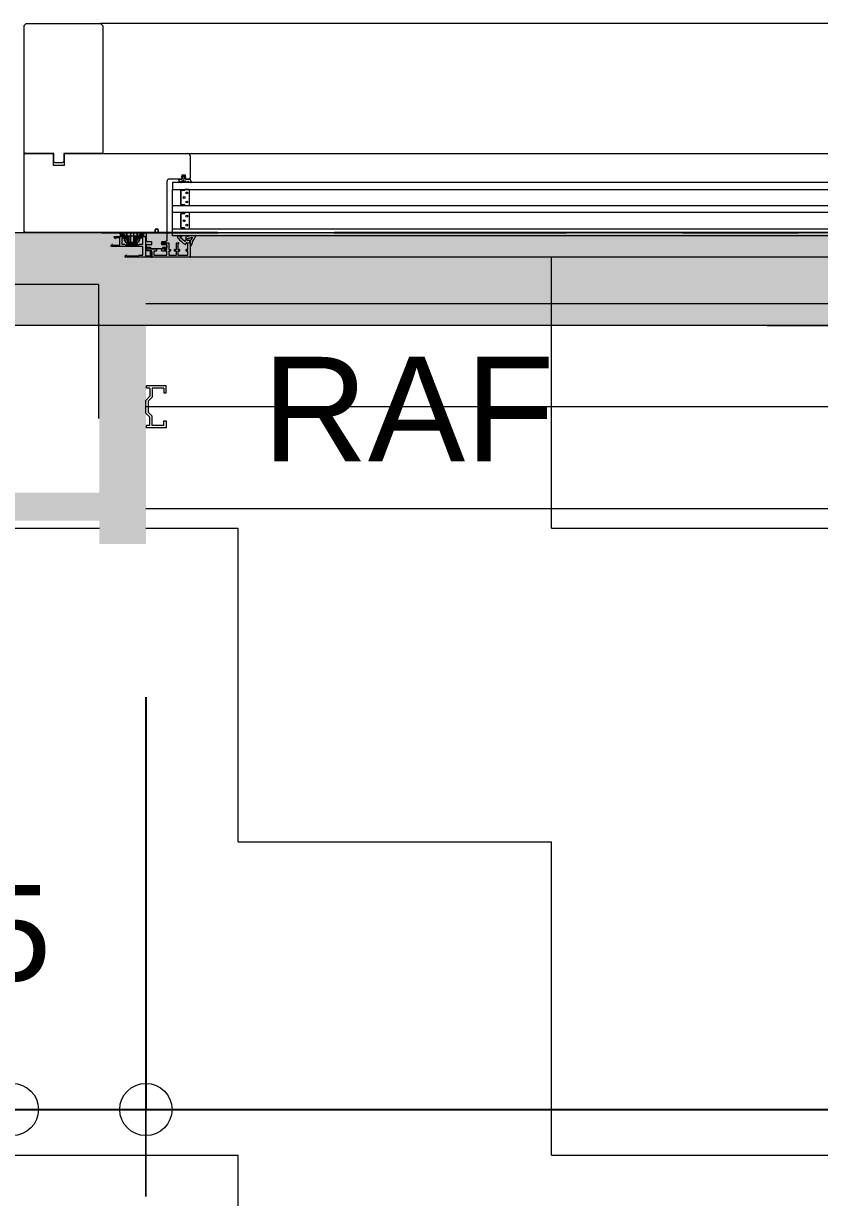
# Model space of a CAD drawing. Header units: metres. Extents: x 2.1 to 55.1, y 135.2 to 164.9.
# Drawn here: x 37.615 to 38.301, y 142.254 to 143.265 of the extents above; entities that cross this region are included whole.
import ezdxf

# ---------------------------------------------------------------- set-up
doc = ezdxf.new("R2010")
doc.units = ezdxf.units.M
doc.header["$PDMODE"] = 65
for name, pattern in [('AUSGEZOGEN', [0]), ('LINIE_23', [0.395, 0.2, -0.065, 0, -0.065, 0, -0.065]), ('PHANTOM', [63.5, 31.75, -6.35, 6.35, -6.35, 6.35, -6.35]), ('RAND', [44.45, 12.7, -6.35, 12.7, -6.35, 0, -6.35]), ('VERDECKT', [9.525, 6.35, -3.175])]:
    doc.linetypes.add(name, pattern=pattern)
for name, color, linetype, lineweight in [('XR$1$Allgemein', 7, 'AUSGEZOGEN', 18), ('XR$1$Ausbau Raeume', 7, 'AUSGEZOGEN', 18), ('XR$1$Bauachsen grob', 7, 'RAND', 13), ('XR$1$Bodenplatte', 7, 'AUSGEZOGEN', 18), ('XR$1$Daemmung', 7, 'AUSGEZOGEN', 18), ('XR$1$Decke', 7, 'AUSGEZOGEN', 35), ('XR$1$Fenster', 7, 'AUSGEZOGEN', 18), ('XR$1$Rolladen', 7, 'AUSGEZOGEN', 13), ('XR$1$Text Werkplan Ausfuehrung', 7, 'AUSGEZOGEN', 25), ('XR$1$Werkplan- Ausfuehrungsmasse', 7, 'AUSGEZOGEN', 13)]:
    doc.layers.add(name, color=color, linetype=linetype, lineweight=lineweight)
doc.styles.add('ARIAL', font='ARIAL.TTF')
doc.dimstyles.new('DIMSTYLE_16', dxfattribs={"dimtxt": 0.125, "dimasz": 0.15, "dimexe": 0, "dimexo": 0, "dimgap": 0.0625, "dimtad": 2, "dimdec": 1, "dimlfac": 100, "dimrnd": 0.5, "dimzin": 4, "dimdsep": 46, "dimtxsty": 'ARIAL', "dimblk1": 'ALL_ML_KREIS', "dimblk2": 'ALL_ML_KREIS', "dimsah": 1, "dimcen": 0, "dimclrd": 256, "dimclre": 256, "dimclrt": 256, "dimadec": 0, "dimazin": 0, "dimtfac": 1, "dimtdec": 0, "dimtix": 1, "dimtmove": 2, "dimatfit": 3, "dimfxl": 0, "dimtvp": 1.2, "dimtzin": 0, "dimlwd": 0, "dimlwe": -1, "dimarcsym": 0})
doc.dimstyles.new('DIMSTYLE_24', dxfattribs={"dimtxt": 0.125, "dimasz": 0.15, "dimexe": 0, "dimexo": 0, "dimgap": 0.0625, "dimtad": 2, "dimdec": 3, "dimrnd": 0.005, "dimzin": 4, "dimdsep": 46, "dimtxsty": 'ARIAL', "dimblk1": 'ALL_ML_KREIS', "dimblk2": 'ALL_ML_KREIS', "dimsah": 1, "dimcen": 0, "dimclrd": 256, "dimclre": 256, "dimclrt": 256, "dimadec": 0, "dimazin": 0, "dimtfac": 1, "dimtdec": 0, "dimtix": 1, "dimtmove": 2, "dimatfit": 3, "dimfxl": 0, "dimtzin": 0, "dimlwd": 0, "dimlwe": -1, "dimarcsym": 0})

# ---------------------------------------------------------------- blocks, each defined once
blk = doc.blocks.new('ALL_ML_KREIS')
at = {"color": 0, "linetype": 'ByBlock', "lineweight": -2}
for p, q in [((0, -0.5), (0, 0.5)), ((-1, 0), (0.5, 0))]:
    blk.add_line(p, q, dxfattribs=at)
blk.add_circle((0, 0), 0.15, dxfattribs=at)
blk = doc.blocks.new('*D292')
at = {"layer": 'DEFPOINTS', "transparency": 33554687}
for p in [(37.6059, 143.0847), (36.5809, 143.0047), (36.5809, 142.3297)]:
    blk.add_point(p, dxfattribs=at)
at = {"layer": 'XR$1$Werkplan- Ausfuehrungsmasse', "lineweight": -2, "transparency": 33554687}
for p, q in [((37.6059, 142.6847), (37.6059, 142.3297)), ((36.5809, 142.3297), (36.5809, 142.3297)), ((36.5809, 142.3297), (37.6059, 142.3297))]:
    blk.add_line(p, q, dxfattribs=at)
at = {"layer": 'XR$1$Werkplan- Ausfuehrungsmasse', "transparency": 33554687, "xscale": 0.15, "yscale": 0.15, "zscale": 0.15, "rotation": 180}
blk.add_blockref('ALL_ML_KREIS', (36.5809, 142.3297), dxfattribs=at)
at = {"layer": 'XR$1$Werkplan- Ausfuehrungsmasse', "transparency": 33554687, "xscale": 0.15, "yscale": 0.15, "zscale": 0.15}
blk.add_blockref('ALL_ML_KREIS', (37.6059, 142.3297), dxfattribs=at)
at = {"layer": 'XR$1$Werkplan- Ausfuehrungsmasse', "transparency": 33554687, "insert": (37.1152, 142.4443), "char_height": 0.125, "width": 0.625, "attachment_point": 5, "style": 'ARIAL'}
blk.add_mtext('\\A1;{\\A1;{1.02\\H0.082500;\\S5^ ;}}', dxfattribs=at)
blk = doc.blocks.new('*D293')
at = {"layer": 'DEFPOINTS', "transparency": 33554687}
for p in [(37.6059, 143.0847), (37.7209, 142.8167), (37.6059, 142.3297)]:
    blk.add_point(p, dxfattribs=at)
at = {"layer": 'XR$1$Werkplan- Ausfuehrungsmasse', "lineweight": -2, "transparency": 33554687}
for p, q in [((37.6059, 142.6847), (37.6059, 142.3297)), ((37.7209, 142.6847), (37.7209, 142.3297)), ((37.6059, 142.3297), (37.7209, 142.3297))]:
    blk.add_line(p, q, dxfattribs=at)
at = {"layer": 'XR$1$Werkplan- Ausfuehrungsmasse', "transparency": 33554687, "xscale": 0.15, "yscale": 0.15, "zscale": 0.15, "rotation": 180}
blk.add_blockref('ALL_ML_KREIS', (37.6059, 142.3297), dxfattribs=at)
at = {"layer": 'XR$1$Werkplan- Ausfuehrungsmasse', "transparency": 33554687, "xscale": 0.15, "yscale": 0.15, "zscale": 0.15}
blk.add_blockref('ALL_ML_KREIS', (37.7209, 142.3297), dxfattribs=at)
at = {"layer": 'XR$1$Werkplan- Ausfuehrungsmasse', "transparency": 33554687, "insert": (37.5101, 142.4422), "char_height": 0.125, "width": 0.5, "attachment_point": 5, "style": 'ARIAL'}
blk.add_mtext('\\A1;{\\A1;{11\\H0.082500;\\S5^ ;}}', dxfattribs=at)
blk = doc.blocks.new('*D294')
at = {"layer": 'DEFPOINTS', "transparency": 33554687}
for p in [(37.7209, 142.8167), (40.7859, 142.8167), (37.7209, 142.3297)]:
    blk.add_point(p, dxfattribs=at)
at = {"layer": 'XR$1$Werkplan- Ausfuehrungsmasse', "lineweight": -2, "transparency": 33554687}
for p, q in [((37.7209, 142.6847), (37.7209, 142.3297)), ((40.7859, 142.6847), (40.7859, 142.3297)), ((37.7209, 142.3297), (40.7859, 142.3297))]:
    blk.add_line(p, q, dxfattribs=at)
at = {"layer": 'XR$1$Werkplan- Ausfuehrungsmasse', "transparency": 33554687, "xscale": 0.15, "yscale": 0.15, "zscale": 0.15, "rotation": 180}
blk.add_blockref('ALL_ML_KREIS', (37.7209, 142.3297), dxfattribs=at)
at = {"layer": 'XR$1$Werkplan- Ausfuehrungsmasse', "transparency": 33554687, "xscale": 0.15, "yscale": 0.15, "zscale": 0.15}
blk.add_blockref('ALL_ML_KREIS', (40.7859, 142.3297), dxfattribs=at)
at = {"layer": 'XR$1$Werkplan- Ausfuehrungsmasse', "transparency": 33554687, "insert": (39.2752, 142.4444), "char_height": 0.125, "width": 0.625, "attachment_point": 5, "style": 'ARIAL'}
blk.add_mtext('\\A1;{\\A1;{3.06\\H0.082500;\\S5^ ;}}', dxfattribs=at)
at = {"layer": 'XR$1$Werkplan- Ausfuehrungsmasse', "transparency": 33554687, "insert": (39.0874, 142.2792), "char_height": 0.125, "width": 0.00625, "attachment_point": 1, "line_spacing_factor": 0.60241, "style": 'ARIAL'}
blk.add_mtext('2.17', dxfattribs=at)

msp = doc.modelspace()

# ---------------------------------------------------------------- hatches: boundary and pattern name
at = {"layer": 'XR$1$Allgemein', "lineweight": 13, "transparency": 33554687}
for points in [[(37.7209, 142.9247), (37.7209, 143.0634), (37.6809, 143.0634), (37.6809, 142.9247), (37.6809, 142.8847), (37.6809, 142.8607), (37.6809, 142.8367), (37.6809, 142.8167), (37.7209, 142.8167), (37.7209, 142.8367), (37.7209, 142.8607), (37.7209, 142.8847)], [(37.6809, 142.8607), (36.5809, 142.8607), (36.5809, 142.8367), (37.6809, 142.8367)]]:
    msp.add_hatch(color=32, dxfattribs=at).paths.add_polyline_path(points)
at = {"layer": 'XR$1$Ausbau Raeume', "transparency": 33554687}
h = msp.add_hatch(dxfattribs=at)
h.set_pattern_fill('MUSTER', color=254, scale=0.27, style=0, pattern_type=2)
h.set_pattern_definition([(0, (0.54, 0.54), (0.27, 0.27), [0.27, -0.27]), (90, (0.54, 0.54), (-0.27, 0.27), [0.27, -0.27])])
h.paths.add_polyline_path([(36.5809, 142.8367), (36.5809, 140.8077), (37.6709, 140.8077), (37.6709, 140.8097), (40.8359, 140.8097), (40.8359, 140.8077), (41.3509, 140.8077), (41.3509, 140.8097), (44.1609, 140.8097), (44.1609, 142.8367), (43.8409, 142.8367), (43.8409, 142.8167), (43.8009, 142.8167), (43.8009, 143.0447), (41.4009, 143.0447), (41.4009, 142.8167), (41.3609, 142.8167), (41.3609, 142.8367), (40.8259, 142.8367), (40.8259, 142.8167), (40.7859, 142.8167), (40.7859, 143.0634), (37.7209, 143.0634), (37.7209, 142.8167), (37.6809, 142.8167), (37.6809, 142.8367)], flags=0)
at = {"layer": 'XR$1$Bodenplatte', "linetype": 'AUSGEZOGEN', "lineweight": 13, "true_color": 0xe0ffe0, "transparency": 33554687}
msp.add_hatch(color=254, dxfattribs=at).paths.add_polyline_path([(28.7309, 143.0847), (28.7309, 143.0047), (44.2609, 143.0047), (44.2609, 143.0847)])
at = {"layer": 'XR$1$Daemmung', "lineweight": 13, "transparency": 33554687}
h = msp.add_hatch(dxfattribs=at)
h.set_pattern_fill('MUSTER', color=256, scale=0.12, angle=180, style=0, pattern_type=2)
h.set_pattern_definition([(180, (-0.24, -0.24), (-0.12, -0.12), [0.12, -0.12]), (270, (-0.24, -0.24), (0.12, -0.12), [0.12, -0.12])])
h.paths.add_polyline_path([(37.6809, 143.0847), (36.3809, 143.0847), (36.3809, 143.0047), (36.5809, 143.0047), (36.5809, 142.9247), (37.6809, 142.9247)], flags=0)

# ---------------------------------------------------------------- linework, layer by layer
at = {"layer": 'XR$1$Bauachsen grob', "color": 32, "linetype": 'LINIE_23', "lineweight": 25, "true_color": 0xc36e14, "transparency": 33554687}
msp.add_line((23.8829, 143.0847), (49.1089, 143.0847), dxfattribs=at)
at = {"layer": 'XR$1$Bodenplatte', "color": 92, "linetype": 'VERDECKT', "lineweight": 18, "true_color": 0x00c600, "transparency": 33554687}
for p, q in [((44.2609, 143.0847), (28.7309, 143.0847)), ((28.7309, 143.0047), (44.2609, 143.0047))]:
    msp.add_line(p, q, dxfattribs=at)
at = {"layer": 'XR$1$Decke', "color": 92, "linetype": 'PHANTOM', "lineweight": 18, "true_color": 0x00c600, "transparency": 33554687}
for p, q in [((28.7309, 143.0847), (44.2609, 143.0847)), ((44.4209, 143.0047), (28.5709, 143.0047))]:
    msp.add_line(p, q, dxfattribs=at)
at = {"layer": 'XR$1$Fenster', "linetype": 'AUSGEZOGEN', "lineweight": 13, "transparency": 33554687}
for p, q in [((37.6159, 143.2627), (37.6179, 143.2647)), ((37.6159, 143.2627), (37.6159, 143.0857)), ((37.6179, 143.2647), (37.6819, 143.2647)), ((37.6819, 143.2647), (37.6839, 143.2627)), ((39.2179, 143.2647), (37.6819, 143.2647)), ((37.6839, 143.2627), (37.6839, 143.1537)), ((37.6169, 143.1527), (37.6159, 143.1537)), ((37.6159, 143.1517), (37.6169, 143.1527)), ((37.6416, 143.1527), (37.6169, 143.1527)), ((37.6169, 143.1527), (37.6404, 143.1527)), ((37.6404, 143.1527), (37.6409, 143.1522)), ((37.6409, 143.1522), (37.6409, 143.1427)), ((37.6416, 143.1457), (37.6416, 143.1527)), ((37.6829, 143.1527), (37.6502, 143.1527)), ((37.6502, 143.1527), (37.6502, 143.1457)), ((37.6509, 143.1522), (37.6514, 143.1527)), ((37.6509, 143.1427), (37.6509, 143.1522)), ((37.6514, 143.1527), (37.7569, 143.1527)), ((37.6839, 143.1537), (37.6829, 143.1527)), ((37.7569, 143.1527), (39.2179, 143.1527)), ((37.7589, 143.1507), (37.7589, 143.1317)), ((37.6409, 143.1427), (37.6509, 143.1427)), ((37.6426, 143.1447), (37.6416, 143.1457)), ((37.6492, 143.1447), (37.6426, 143.1447)), ((37.6502, 143.1457), (37.6492, 143.1447)), ((37.7389, 143.1287), (37.7389, 143.0852)), ((37.7518, 143.1307), (37.7409, 143.1307)), ((37.7439, 143.1279), (37.7439, 143.1219)), ((39.2309, 143.1279), (37.7439, 143.1279)), ((37.7494, 143.1307), (37.7512, 143.1307)), ((37.7494, 143.1282), (37.7494, 143.1299)), ((37.7501, 143.1285), (37.7499, 143.1281)), ((37.7507, 143.1281), (37.7506, 143.1285)), ((37.7519, 143.1288), (37.7513, 143.128)), ((37.7515, 143.1325), (37.7522, 143.1332)), ((37.7549, 143.1342), (37.7518, 143.1342)), ((37.7518, 143.1342), (37.7518, 143.1307)), ((37.7519, 143.1323), (37.7518, 143.1322)), ((37.7538, 143.1291), (37.7523, 143.1291)), ((37.7527, 143.1285), (37.7536, 143.1289)), ((37.7548, 143.1286), (37.7527, 143.1279)), ((37.7528, 143.1313), (37.7528, 143.1324)), ((37.7532, 143.1336), (37.7535, 143.1336)), ((37.754, 143.1324), (37.754, 143.1313)), ((37.7545, 143.1332), (37.7552, 143.1325)), ((37.755, 143.1322), (37.7548, 143.1323)), ((37.7549, 143.1307), (37.7549, 143.1342)), ((37.7579, 143.1307), (37.7549, 143.1307)), ((37.7554, 143.1281), (37.7553, 143.1285)), ((37.7555, 143.1307), (37.7579, 143.1307)), ((37.7561, 143.1285), (37.7559, 143.1281)), ((37.7567, 143.1281), (37.7566, 143.1285)), ((37.7574, 143.1284), (37.7573, 143.1281)), ((37.7589, 143.1317), (37.7579, 143.1307)), ((37.7596, 143.1279), (37.7579, 143.1285)), ((37.7581, 143.1308), (37.7583, 143.1311)), ((37.7589, 143.1309), (37.7589, 143.1308)), ((37.7589, 143.1308), (37.7589, 143.1308)), ((37.7589, 143.1306), (37.7593, 143.1293)), ((37.7599, 143.1287), (37.7602, 143.1286)), ((37.7439, 143.1079), (37.7439, 143.1219)), ((37.7439, 143.1219), (39.2309, 143.1219)), ((37.7509, 143.1207), (37.7509, 143.1091)), ((37.7511, 143.1207), (37.7511, 143.1091)), ((37.7511, 143.1091), (37.7511, 143.1207)), ((37.7543, 143.1213), (37.7515, 143.1213)), ((37.754, 143.1211), (37.7515, 143.1211)), ((37.7515, 143.1211), (37.754, 143.1211)), ((37.7543, 143.1213), (37.7543, 143.1213)), ((37.7544, 143.1215), (37.7544, 143.1215)), ((37.7579, 143.1219), (37.7548, 143.1219)), ((37.7583, 143.1083), (37.7583, 143.1215)), ((37.7439, 143.1019), (37.7439, 143.1079)), ((37.7439, 143.1079), (39.2309, 143.1079)), ((37.7515, 143.1087), (37.754, 143.1087)), ((37.754, 143.1087), (37.7515, 143.1087)), ((37.7515, 143.1085), (37.7543, 143.1085)), ((37.7543, 143.1085), (37.7543, 143.1085)), ((37.7544, 143.1083), (37.7544, 143.1083)), ((37.7548, 143.1079), (37.7579, 143.1079)), ((37.7439, 143.0879), (37.7439, 143.1019)), ((39.2309, 143.1019), (37.7439, 143.1019)), ((37.7509, 143.1007), (37.7509, 143.0891)), ((37.7511, 143.1007), (37.7511, 143.0891)), ((37.7511, 143.0891), (37.7511, 143.1007)), ((37.7543, 143.1013), (37.7515, 143.1013)), ((37.754, 143.1011), (37.7515, 143.1011)), ((37.7515, 143.1011), (37.754, 143.1011)), ((37.7543, 143.1013), (37.7543, 143.1013)), ((37.7544, 143.1015), (37.7544, 143.1015)), ((37.7579, 143.1019), (37.7548, 143.1019)), ((37.7583, 143.0883), (37.7583, 143.1015)), ((37.7314, 143.0877), (37.7289, 143.0877)), ((37.7289, 143.0877), (37.7289, 143.0847)), ((37.7294, 143.0875), (37.7302, 143.0875)), ((37.7302, 143.0875), (37.7309, 143.0875)), ((37.7314, 143.0847), (37.7314, 143.0877)), ((37.7439, 143.0819), (37.7439, 143.0879)), ((37.7439, 143.0879), (39.2309, 143.0879)), ((37.7515, 143.0887), (37.754, 143.0887)), ((37.754, 143.0887), (37.7515, 143.0887)), ((37.7515, 143.0885), (37.7543, 143.0885)), ((37.7543, 143.0885), (37.7543, 143.0885)), ((37.7544, 143.0883), (37.7544, 143.0883)), ((37.7548, 143.0879), (37.7579, 143.0879)), ((37.6169, 143.0847), (37.6159, 143.0857)), ((37.7289, 143.0847), (37.6169, 143.0847)), ((37.6935, 143.0807), (37.6935, 143.0812)), ((37.6937, 143.0814), (37.7026, 143.0814)), ((37.6944, 143.0796), (37.694, 143.0798)), ((37.6947, 143.08), (37.6947, 143.0797)), ((37.6983, 143.0802), (37.6949, 143.0802)), ((37.6985, 143.074), (37.6985, 143.08)), ((37.6987, 143.0845), (37.6997, 143.0845)), ((37.6987, 143.0833), (37.6987, 143.0845)), ((37.6997, 143.0833), (37.6987, 143.0833)), ((37.6987, 143.082), (37.7009, 143.0827)), ((37.6987, 143.0815), (37.6987, 143.082)), ((37.6987, 143.082), (37.6989, 143.0818)), ((37.6987, 143.0815), (37.6989, 143.0815)), ((37.6997, 143.0847), (37.6989, 143.0847)), ((37.6989, 143.0831), (37.6997, 143.0831)), ((37.701, 143.0825), (37.6989, 143.0818)), ((37.6989, 143.0818), (37.6989, 143.0815)), ((37.699, 143.0814), (37.7009, 143.082)), ((37.6991, 143.0812), (37.699, 143.0814)), ((37.701, 143.0818), (37.6991, 143.0812)), ((37.6997, 143.0847), (37.7042, 143.0847)), ((37.6997, 143.0845), (37.6997, 143.0847)), ((37.7042, 143.0845), (37.6997, 143.0845)), ((37.6997, 143.0845), (37.6997, 143.0833)), ((37.7022, 143.0833), (37.6997, 143.0833)), ((37.6997, 143.0833), (37.6997, 143.0831)), ((37.7013, 143.0831), (37.6997, 143.0831)), ((37.7001, 143.0796), (37.7001, 143.0748)), ((37.7028, 143.0798), (37.7003, 143.0798)), ((37.7009, 143.0827), (37.7011, 143.0828)), ((37.7009, 143.0827), (37.701, 143.0825)), ((37.701, 143.0818), (37.7009, 143.082)), ((37.7011, 143.0826), (37.701, 143.0825)), ((37.701, 143.082), (37.701, 143.0825)), ((37.701, 143.0818), (37.701, 143.082)), ((37.701, 143.082), (37.701, 143.082)), ((37.701, 143.082), (37.7011, 143.082)), ((37.7011, 143.0818), (37.701, 143.0818)), ((37.701, 143.0818), (37.701, 143.0818)), ((37.7011, 143.082), (37.7011, 143.082)), ((37.7011, 143.082), (37.7012, 143.0819)), ((37.7012, 143.0818), (37.7011, 143.0818)), ((37.7011, 143.0818), (37.7011, 143.0818)), ((37.7012, 143.0819), (37.7012, 143.0829)), ((37.7012, 143.0829), (37.7015, 143.0829)), ((37.7012, 143.0819), (37.7012, 143.0819)), ((37.7022, 143.0819), (37.7012, 143.0819)), ((37.7012, 143.0819), (37.7012, 143.0818)), ((37.7012, 143.0818), (37.7012, 143.0818)), ((37.7012, 143.0818), (37.7012, 143.0818)), ((37.7012, 143.0818), (37.7012, 143.0817)), ((37.7012, 143.0817), (37.7013, 143.0817)), ((37.7013, 143.0831), (37.7015, 143.0831)), ((37.7014, 143.0817), (37.7013, 143.0817)), ((37.7013, 143.0817), (37.7013, 143.0817)), ((37.7014, 143.0817), (37.7022, 143.0817)), ((37.7015, 143.0831), (37.7017, 143.0832)), ((37.7016, 143.0829), (37.7015, 143.0829)), ((37.7018, 143.083), (37.7016, 143.0829)), ((37.7017, 143.0832), (37.702, 143.0832)), ((37.702, 143.0832), (37.7018, 143.083)), ((37.7022, 143.0833), (37.702, 143.0832)), ((37.702, 143.0832), (37.7022, 143.0833)), ((37.7022, 143.0833), (37.7022, 143.0819)), ((37.7022, 143.0817), (37.7022, 143.0819)), ((37.7022, 143.0819), (37.7042, 143.0819)), ((37.7042, 143.0817), (37.7022, 143.0817)), ((37.7022, 143.0795), (37.7023, 143.0796)), ((37.7022, 143.0795), (37.7024, 143.0794)), ((37.7022, 143.0795), (37.7024, 143.0794)), ((37.7024, 143.0795), (37.7023, 143.0796)), ((37.7023, 143.0785), (37.7025, 143.0786)), ((37.7023, 143.0784), (37.7025, 143.0785)), ((37.7032, 143.077), (37.7023, 143.0784)), ((37.7024, 143.0797), (37.7037, 143.0797)), ((37.7024, 143.0797), (37.7024, 143.0795)), ((37.7037, 143.0795), (37.7024, 143.0795)), ((37.7024, 143.0795), (37.7024, 143.0794)), ((37.7025, 143.0785), (37.7034, 143.0771)), ((37.7033, 143.0802), (37.703, 143.0799)), ((37.7032, 143.077), (37.7034, 143.0771)), ((37.7033, 143.0769), (37.7034, 143.0771)), ((37.7034, 143.0806), (37.7034, 143.0805)), ((37.7037, 143.0797), (37.7037, 143.0795)), ((37.704, 143.0817), (37.704, 143.0808)), ((37.7059, 143.0808), (37.704, 143.0808)), ((37.704, 143.0808), (37.704, 143.0808)), ((37.704, 143.0808), (37.704, 143.0808)), ((37.704, 143.0808), (37.704, 143.0807)), ((37.704, 143.0807), (37.7059, 143.0807)), ((37.704, 143.0807), (37.704, 143.0807)), ((37.7046, 143.0805), (37.704, 143.0807)), ((37.7042, 143.0847), (37.7136, 143.0847)), ((37.7042, 143.0847), (37.7042, 143.0845)), ((37.7042, 143.0819), (37.7042, 143.0845)), ((37.7044, 143.0845), (37.7042, 143.0845)), ((37.7042, 143.0817), (37.7042, 143.0819)), ((37.7044, 143.0819), (37.7042, 143.0819)), ((37.7136, 143.0817), (37.7042, 143.0817)), ((37.7044, 143.0845), (37.7044, 143.0819)), ((37.7134, 143.0845), (37.7044, 143.0845)), ((37.7044, 143.0819), (37.7134, 143.0819)), ((37.7047, 143.0789), (37.7045, 143.0789)), ((37.7049, 143.0769), (37.7045, 143.0789)), ((37.7059, 143.0805), (37.7046, 143.0805)), ((37.7047, 143.0805), (37.7059, 143.0805)), ((37.7047, 143.0789), (37.7051, 143.0769)), ((37.7059, 143.077), (37.7059, 143.0817)), ((37.7059, 143.077), (37.7061, 143.077)), ((37.7061, 143.0817), (37.7061, 143.077)), ((37.7075, 143.0847), (37.7075, 143.0762)), ((37.7103, 143.0847), (37.7103, 143.0762)), ((37.7117, 143.077), (37.7117, 143.0817)), ((37.7119, 143.077), (37.7117, 143.077)), ((37.7119, 143.0817), (37.7119, 143.077)), ((37.7138, 143.0808), (37.7119, 143.0808)), ((37.7119, 143.0807), (37.7138, 143.0807)), ((37.7119, 143.0805), (37.7132, 143.0805)), ((37.7132, 143.0805), (37.7119, 143.0805)), ((37.7127, 143.0769), (37.7131, 143.0789)), ((37.7133, 143.0789), (37.7129, 143.0769)), ((37.7131, 143.0789), (37.7133, 143.0789)), ((37.7132, 143.0805), (37.7138, 143.0807)), ((37.7134, 143.0819), (37.7134, 143.0845)), ((37.7136, 143.0845), (37.7134, 143.0845)), ((37.7136, 143.0819), (37.7134, 143.0819)), ((37.7136, 143.0845), (37.7136, 143.0847)), ((37.7136, 143.0847), (37.7181, 143.0847)), ((37.7136, 143.0845), (37.7136, 143.0819)), ((37.7181, 143.0845), (37.7136, 143.0845)), ((37.7136, 143.0817), (37.7136, 143.0819)), ((37.7136, 143.0819), (37.7156, 143.0819)), ((37.7156, 143.0817), (37.7136, 143.0817)), ((37.7138, 143.0817), (37.7138, 143.0808)), ((37.7138, 143.0807), (37.7138, 143.0808)), ((37.7138, 143.0808), (37.7138, 143.0808)), ((37.7138, 143.0808), (37.7138, 143.0808)), ((37.7138, 143.0807), (37.7138, 143.0807)), ((37.7141, 143.0797), (37.7154, 143.0797)), ((37.7141, 143.0797), (37.7141, 143.0795)), ((37.7154, 143.0795), (37.7141, 143.0795)), ((37.7144, 143.0805), (37.7144, 143.0806)), ((37.7144, 143.0771), (37.7153, 143.0785)), ((37.7146, 143.0769), (37.7144, 143.0771)), ((37.7146, 143.077), (37.7144, 143.0771)), ((37.7149, 143.0799), (37.7146, 143.0802)), ((37.7155, 143.0784), (37.7146, 143.077)), ((37.7181, 143.0798), (37.715, 143.0798)), ((37.7152, 143.0814), (37.7202, 143.0814)), ((37.7155, 143.0784), (37.7153, 143.0785)), ((37.7154, 143.0795), (37.7154, 143.0797)), ((37.7156, 143.0796), (37.7154, 143.0795)), ((37.7156, 143.0795), (37.7154, 143.0794)), ((37.7156, 143.0795), (37.7154, 143.0794)), ((37.7154, 143.0794), (37.7154, 143.0795)), ((37.7155, 143.0784), (37.7154, 143.0785)), ((37.7156, 143.0819), (37.7156, 143.0833)), ((37.7181, 143.0833), (37.7156, 143.0833)), ((37.7158, 143.0832), (37.7156, 143.0833)), ((37.7156, 143.0833), (37.7158, 143.0832)), ((37.7156, 143.0817), (37.7156, 143.0819)), ((37.7166, 143.0819), (37.7156, 143.0819)), ((37.7156, 143.0817), (37.7164, 143.0817)), ((37.7156, 143.0796), (37.7156, 143.0795)), ((37.716, 143.083), (37.7158, 143.0832)), ((37.7158, 143.0832), (37.7161, 143.0832)), ((37.7162, 143.0829), (37.716, 143.083)), ((37.7161, 143.0832), (37.7163, 143.0831)), ((37.7164, 143.0829), (37.7162, 143.0829)), ((37.7163, 143.0831), (37.7165, 143.0831)), ((37.7164, 143.0829), (37.7166, 143.0829)), ((37.7165, 143.0817), (37.7164, 143.0817)), ((37.7181, 143.0831), (37.7165, 143.0831)), ((37.7165, 143.0817), (37.7165, 143.0817)), ((37.7165, 143.0817), (37.7166, 143.0817)), ((37.7166, 143.0829), (37.7166, 143.0819)), ((37.7166, 143.0819), (37.7167, 143.0819)), ((37.7167, 143.0818), (37.7166, 143.0818)), ((37.7166, 143.0818), (37.7167, 143.0818)), ((37.7166, 143.0817), (37.7166, 143.0818)), ((37.7167, 143.0828), (37.7169, 143.0827)), ((37.7168, 143.0825), (37.7167, 143.0826)), ((37.7167, 143.0819), (37.7167, 143.082)), ((37.7167, 143.082), (37.7167, 143.082)), ((37.7167, 143.082), (37.7168, 143.082)), ((37.7167, 143.0818), (37.7167, 143.0819)), ((37.7167, 143.0819), (37.7167, 143.0819)), ((37.7168, 143.0818), (37.7167, 143.0818)), ((37.7167, 143.0818), (37.7167, 143.0818)), ((37.7167, 143.0818), (37.7167, 143.0818)), ((37.7167, 143.0818), (37.7167, 143.0818)), ((37.7167, 143.0818), (37.7167, 143.0818)), ((37.7169, 143.0827), (37.7168, 143.0825)), ((37.7168, 143.0825), (37.7168, 143.082)), ((37.7189, 143.0818), (37.7168, 143.0825)), ((37.7168, 143.082), (37.7168, 143.0818)), ((37.7168, 143.082), (37.7168, 143.082)), ((37.7168, 143.0818), (37.7168, 143.0818)), ((37.7169, 143.0827), (37.7191, 143.082)), ((37.7169, 143.082), (37.7169, 143.0818)), ((37.7169, 143.082), (37.7188, 143.0814)), ((37.7187, 143.0812), (37.7169, 143.0818)), ((37.7189, 143.0847), (37.7181, 143.0847)), ((37.7181, 143.0845), (37.7181, 143.0847)), ((37.7181, 143.0833), (37.7181, 143.0845)), ((37.7181, 143.0845), (37.7191, 143.0845)), ((37.7181, 143.0833), (37.7181, 143.0831)), ((37.7191, 143.0833), (37.7181, 143.0833)), ((37.7181, 143.0831), (37.7189, 143.0831)), ((37.7183, 143.0748), (37.7183, 143.0796)), ((37.7187, 143.0812), (37.7188, 143.0814)), ((37.7191, 143.082), (37.7189, 143.0818)), ((37.7189, 143.0815), (37.7189, 143.0818)), ((37.7191, 143.0815), (37.7189, 143.0815)), ((37.7191, 143.0845), (37.7191, 143.0833)), ((37.7191, 143.082), (37.7191, 143.0815)), ((37.7204, 143.0812), (37.7204, 143.0648)), ((37.7214, 143.0777), (37.7214, 143.0847)), ((37.7214, 143.0847), (37.7289, 143.0847)), ((37.7224, 143.0767), (37.7214, 143.0777)), ((37.7289, 143.0847), (37.7289, 143.087)), ((37.7314, 143.087), (37.7314, 143.0847)), ((37.7384, 143.0847), (37.7314, 143.0847)), ((37.7314, 143.0847), (37.7389, 143.0847)), ((37.7389, 143.0777), (37.7379, 143.0767)), ((37.7389, 143.0852), (37.7384, 143.0847)), ((37.7389, 143.0847), (37.7389, 143.0777)), ((39.2309, 143.0819), (37.7439, 143.0819)), ((37.7511, 143.0821), (37.7491, 143.0817)), ((37.7501, 143.0808), (37.7503, 143.0809)), ((37.7501, 143.0807), (37.7501, 143.0808)), ((37.7502, 143.0806), (37.7501, 143.0807)), ((37.7503, 143.0805), (37.7502, 143.0806)), ((37.7503, 143.0809), (37.7506, 143.081)), ((37.7505, 143.0805), (37.7503, 143.0805)), ((37.7542, 143.0773), (37.7505, 143.0805)), ((37.7506, 143.081), (37.7512, 143.0811)), ((37.7553, 143.0795), (37.7551, 143.0776)), ((37.7553, 143.0798), (37.7553, 143.0795)), ((37.7579, 143.0817), (37.7557, 143.081)), ((37.7563, 143.0794), (37.7561, 143.0791)), ((37.7561, 143.0791), (37.7561, 143.0783)), ((37.7561, 143.0783), (37.7563, 143.078)), ((37.7572, 143.0797), (37.7563, 143.0794)), ((37.7563, 143.078), (37.7564, 143.078)), ((37.7564, 143.078), (37.7565, 143.0779)), ((37.7565, 143.0779), (37.7566, 143.0779)), ((37.7566, 143.0779), (37.7566, 143.0779)), ((37.7566, 143.0779), (37.7567, 143.0779)), ((37.759, 143.0779), (37.7567, 143.0779)), ((37.7572, 143.0797), (37.7578, 143.0798)), ((37.7578, 143.0798), (37.7583, 143.08)), ((37.7583, 143.08), (37.7591, 143.0802)), ((37.7632, 143.0819), (37.7591, 143.0819)), ((37.7591, 143.0802), (37.7599, 143.0804)), ((37.7606, 143.0801), (37.7596, 143.0782)), ((37.7599, 143.0804), (37.7603, 143.0805)), ((37.7603, 143.0805), (37.7607, 143.0806)), ((37.7608, 143.0804), (37.7606, 143.0801)), ((37.7607, 143.0806), (37.7608, 143.0804)), ((37.7634, 143.0807), (37.7635, 143.0809)), ((37.6909, 143.0728), (37.6909, 143.0733)), ((37.7181, 143.0726), (37.6911, 143.0726)), ((37.6914, 143.0742), (37.6918, 143.0744)), ((37.6921, 143.0742), (37.6921, 143.074)), ((37.6923, 143.0738), (37.6983, 143.0738)), ((37.7003, 143.0746), (37.7022, 143.0746)), ((37.7032, 143.0741), (37.7146, 143.0741)), ((37.7037, 143.0761), (37.7039, 143.0762)), ((37.7051, 143.0769), (37.7049, 143.0769)), ((37.7054, 143.0747), (37.7054, 143.0748)), ((37.706, 143.0749), (37.7057, 143.0746)), ((37.7057, 143.0746), (37.7057, 143.0748)), ((37.7057, 143.0748), (37.7121, 143.0748)), ((37.7121, 143.0746), (37.7057, 143.0746)), ((37.7118, 143.076), (37.706, 143.076)), ((37.706, 143.076), (37.706, 143.0749)), ((37.706, 143.0749), (37.7118, 143.0749)), ((37.7062, 143.0762), (37.7116, 143.0762)), ((37.7118, 143.076), (37.7118, 143.0749)), ((37.7118, 143.0749), (37.7121, 143.0746)), ((37.7121, 143.0746), (37.7121, 143.0748)), ((37.7125, 143.0747), (37.7124, 143.0748)), ((37.7127, 143.0769), (37.7129, 143.0769)), ((37.7141, 143.0761), (37.7139, 143.0762)), ((37.7156, 143.0746), (37.7181, 143.0746)), ((37.7183, 143.0654), (37.7183, 143.0724)), ((37.7214, 143.0722), (37.7214, 143.0739)), ((37.7214, 143.0722), (37.7214, 143.0717)), ((37.7214, 143.0701), (37.7214, 143.0702)), ((37.7219, 143.0744), (37.7256, 143.0744)), ((37.7236, 143.0717), (37.7219, 143.0717)), ((37.7234, 143.0717), (37.7219, 143.0717)), ((37.7219, 143.0707), (37.7281, 143.0707)), ((37.7256, 143.0767), (37.7224, 143.0767)), ((37.7224, 143.0707), (37.7229, 143.0707)), ((37.7256, 143.0689), (37.7226, 143.0689)), ((37.7248, 143.0717), (37.7234, 143.0717)), ((37.7234, 143.0712), (37.7234, 143.0715)), ((37.7247, 143.0648), (37.7247, 143.0682)), ((37.7258, 143.0707), (37.7248, 143.0717)), ((37.7249, 143.0684), (37.7254, 143.0684)), ((37.7302, 143.0707), (37.7258, 143.0707)), ((37.7259, 143.0679), (37.7259, 143.0636)), ((37.7261, 143.0749), (37.7261, 143.0762)), ((37.7261, 143.0636), (37.7261, 143.0684)), ((37.7278, 143.0685), (37.7278, 143.0654)), ((37.7299, 143.0687), (37.728, 143.0687)), ((37.7281, 143.0707), (37.7299, 143.0707)), ((37.7301, 143.0705), (37.7301, 143.0689)), ((37.7345, 143.0707), (37.7302, 143.0707)), ((37.7342, 143.0762), (37.7342, 143.0749)), ((37.7344, 143.0749), (37.7344, 143.0754)), ((37.7344, 143.0692), (37.7344, 143.0698)), ((37.7355, 143.0717), (37.7345, 143.0707)), ((37.7346, 143.0701), (37.7358, 143.0714)), ((37.7379, 143.0767), (37.7347, 143.0767)), ((37.7347, 143.0744), (37.7384, 143.0744)), ((37.7349, 143.0759), (37.7405, 143.0759)), ((37.7387, 143.0744), (37.7349, 143.0744)), ((37.7387, 143.0687), (37.7349, 143.0687)), ((37.7369, 143.0717), (37.7355, 143.0717)), ((37.7361, 143.0715), (37.7362, 143.0715)), ((37.7364, 143.0713), (37.7364, 143.0704)), ((37.7366, 143.0702), (37.7387, 143.0702)), ((37.7367, 143.0717), (37.7384, 143.0717)), ((37.7384, 143.0717), (37.7369, 143.0717)), ((37.7369, 143.0712), (37.7369, 143.0715)), ((37.7379, 143.0707), (37.7374, 143.0707)), ((37.7389, 143.0704), (37.7389, 143.0742)), ((37.7389, 143.0739), (37.7389, 143.0722)), ((37.7389, 143.0722), (37.7389, 143.0717)), ((37.7389, 143.0654), (37.7389, 143.0685)), ((37.7407, 143.0757), (37.7407, 143.0704)), ((37.7407, 143.0685), (37.7407, 143.0654)), ((37.7409, 143.0702), (37.742, 143.0702)), ((37.742, 143.0687), (37.7409, 143.0687)), ((37.7422, 143.07), (37.7422, 143.0689)), ((37.7456, 143.0689), (37.7456, 143.07)), ((37.7458, 143.0702), (37.7469, 143.0702)), ((37.7469, 143.0687), (37.7458, 143.0687)), ((37.7471, 143.0704), (37.7471, 143.0757)), ((37.7471, 143.0654), (37.7471, 143.0685)), ((37.7473, 143.0759), (37.7489, 143.0759)), ((37.7483, 143.0745), (37.7483, 143.0704)), ((37.7483, 143.0685), (37.7483, 143.0654)), ((37.7491, 143.0754), (37.7484, 143.0747)), ((37.7485, 143.0702), (37.7496, 143.0702)), ((37.7496, 143.0687), (37.7485, 143.0687)), ((37.7498, 143.07), (37.7498, 143.0689)), ((37.7552, 143.0747), (37.7556, 143.0758)), ((37.7556, 143.0689), (37.7556, 143.07)), ((37.7558, 143.0759), (37.7586, 143.0759)), ((37.7558, 143.0702), (37.7569, 143.0702)), ((37.7569, 143.0687), (37.7558, 143.0687)), ((37.757, 143.0744), (37.756, 143.0754)), ((37.7562, 143.0759), (37.7587, 143.0759)), ((37.7571, 143.0704), (37.7571, 143.0742)), ((37.7571, 143.0654), (37.7571, 143.0685)), ((37.7589, 143.0757), (37.7589, 143.0636)), ((37.7589, 143.0756), (37.7589, 143.0737)), ((37.7591, 143.0735), (37.7595, 143.0735)), ((37.7029, 143.0636), (37.7029, 143.0641)), ((37.7257, 143.0634), (37.7031, 143.0634)), ((37.7034, 143.065), (37.7038, 143.0652)), ((37.7041, 143.065), (37.7041, 143.0648)), ((37.7043, 143.0646), (37.7144, 143.0646)), ((37.7153, 143.0652), (37.7181, 143.0652)), ((37.7206, 143.0646), (37.7245, 143.0646)), ((37.7587, 143.0634), (37.7263, 143.0634)), ((37.728, 143.0652), (37.7387, 143.0652)), ((37.7409, 143.0652), (37.7469, 143.0652)), ((37.7485, 143.0652), (37.7569, 143.0652)), ((39.2161, 143.0634), (37.7587, 143.0634)), ((40.7859, 143.0234), (37.7209, 143.0234))]:
    msp.add_line(p, q, dxfattribs=at)
for centre, radius in [((37.756, 143.1188), 0.0008), ((37.7539, 143.1149), 0.0008), ((37.756, 143.111), 0.0008), ((37.756, 143.0988), 0.0008), ((37.7539, 143.0949), 0.0008), ((37.756, 143.091), 0.0008), ((37.759, 143.077), 0.000498)]:
    msp.add_circle(centre, radius, dxfattribs=at)
for centre, radius, start, end in [((37.7569, 143.1507), 0.002, 359.9999, 89.9999), ((37.7409, 143.1287), 0.002, 89.9999, 179.9999), ((37.7494, 143.1304), 0.0003, 89.9999, 246.423), ((37.7492, 143.1299), 0.0002, 359.9999, 66.423), ((37.7497, 143.1282), 0.0003, 179.9999, 344.9999), ((37.7503, 143.1284), 0.0003, 14.9999, 164.9999), ((37.751, 143.1282), 0.0003, 194.9999, 329.9999), ((37.7512, 143.1302), 0.0005, 45.6221, 89.9999), ((37.7517, 143.1323), 0.0002, 135.0324, 300.0425), ((37.7517, 143.1307), 0.0002, 225.6221, 2.7209), ((37.752, 143.1322), 0.0001, 346.7768, 120.0519), ((37.7559, 143.1309), 0.00401, 161.7762, 182.7209), ((37.7523, 143.1286), 0.0005, 89.9999, 149.9999), ((37.7532, 143.1321), 0.0015, 90.0372, 135.0335), ((37.7527, 143.1282), 0.000323, 88.0244, 273.4997), ((37.7534, 143.1324), 0.0006, 359.9614, 179.3442), ((37.7534, 143.1313), 0.0006, 180.2732, 359.6531), ((37.7535, 143.1321), 0.0015, 44.9663, 89.9626), ((37.7538, 143.1283), 0.00056, 81.479, 114.0975), ((37.7539, 143.129), 0.00011, 270.1832, 121.5094), ((37.7548, 143.1322), 0.0001, 59.9479, 193.223), ((37.7509, 143.1309), 0.00401, 357.2796, 18.2236), ((37.755, 143.1285), 0.000223, 15.4019, 150.3683), ((37.7551, 143.1307), 0.0002, 177.2654, 314.3777), ((37.7551, 143.1323), 0.0002, 239.9572, 44.9674), ((37.7555, 143.1302), 0.0005, 89.9999, 134.3777), ((37.7557, 143.1282), 0.0003, 194.9999, 344.9999), ((37.7563, 143.1284), 0.0003, 14.9999, 164.9999), ((37.757, 143.1282), 0.0003, 194.9999, 344.9999), ((37.7577, 143.1283), 0.0003, 48.5074, 164.9999), ((37.7579, 143.131), 0.0003, 269.9999, 324.9999), ((37.7586, 143.1309), 0.0003, 0.0101, 144.9999), ((37.7599, 143.1308), 0.001, 179.9999, 187.1661), ((37.7601, 143.1295), 0.000843, 194.2985, 253.4106), ((37.7598, 143.1283), 0.000448, 251.6435, 31.3801), ((37.7515, 143.1207), 0.00057, 89.9999, 179.9999), ((37.7515, 143.1207), 0.00039, 89.9999, 179.9999), ((37.7515, 143.1207), 0.00039, 89.9999, 179.9999), ((37.754, 143.1215), 0.00039, 269.9999, 359.9999), ((37.754, 143.1215), 0.00039, 269.9999, 325.1361), ((37.7548, 143.1215), 0.00039, 89.9999, 179.9999), ((37.7579, 143.1215), 0.00039, 359.9999, 89.9999), ((37.7515, 143.1091), 0.00057, 179.9999, 269.9999), ((37.7515, 143.1091), 0.00039, 179.9999, 269.9999), ((37.7515, 143.1091), 0.00039, 179.9999, 269.9999), ((37.754, 143.1083), 0.00039, 359.9999, 89.9999), ((37.754, 143.1083), 0.00039, 34.8637, 89.9999), ((37.7548, 143.1083), 0.00039, 179.9999, 269.9999), ((37.7579, 143.1083), 0.00039, 269.9999, 359.9999), ((37.7515, 143.1007), 0.00057, 89.9999, 179.9999), ((37.7515, 143.1007), 0.00039, 89.9999, 179.9999), ((37.7515, 143.1007), 0.00039, 89.9999, 179.9999), ((37.754, 143.1015), 0.00039, 269.9999, 359.9999), ((37.754, 143.1015), 0.00039, 269.9999, 325.1361), ((37.7548, 143.1015), 0.00039, 89.9999, 179.9999), ((37.7579, 143.1015), 0.00039, 359.9999, 89.9999), ((37.7294, 143.087), 0.0005, 89.9999, 179.9999), ((37.7309, 143.087), 0.0005, 359.9999, 89.9999), ((37.7515, 143.0891), 0.00057, 179.9999, 269.9999), ((37.7515, 143.0891), 0.00039, 179.9999, 269.9999), ((37.7515, 143.0891), 0.00039, 179.9999, 269.9999), ((37.754, 143.0883), 0.00039, 359.9999, 89.9999), ((37.754, 143.0883), 0.00039, 34.8637, 89.9999), ((37.7548, 143.0883), 0.00039, 179.9999, 269.9999), ((37.7579, 143.0883), 0.00039, 269.9999, 359.9999), ((37.6937, 143.0812), 0.0002, 89.9999, 179.9999), ((37.6945, 143.0807), 0.001, 179.9999, 239.9999), ((37.6945, 143.0797), 0.0002, 239.9999, 359.9999), ((37.6949, 143.08), 0.0002, 89.9999, 179.9999), ((37.6983, 143.08), 0.0002, 359.9999, 89.9999), ((37.6989, 143.0845), 0.0002, 89.9999, 179.9999), ((37.6989, 143.0833), 0.0002, 179.9999, 269.9999), ((37.699, 143.0815), 0.0003, 179.9999, 288.015), ((37.699, 143.0815), 0.0001, 179.9999, 288.015), ((37.7003, 143.0796), 0.0002, 89.9999, 179.9999), ((37.701, 143.0816), 0.0004, 91.8718, 108.015), ((37.701, 143.0829), 0.0002, 359.9999, 89.9999), ((37.701, 143.0816), 0.0002, 91.8718, 108.015), ((37.701, 143.0829), 0.0002, 288.015, 353.5018), ((37.7014, 143.0819), 0.0002, 179.9999, 269.9999), ((37.7033, 143.0791), 0.0012, 159.281, 209.3685), ((37.7013, 143.0798), 0.001, 339.281, 339.5974), ((37.7024, 143.0795), 0.0002, 89.9999, 159.5974), ((37.7033, 143.0791), 0.001, 159.281, 209.3685), ((37.7031, 143.079), 0.001, 209.3685, 212.4999), ((37.7013, 143.0798), 0.0012, 339.281, 339.5974), ((37.7031, 143.079), 0.0008, 209.3685, 212.4999), ((37.7026, 143.0806), 0.0008, 359.9999, 89.9999), ((37.7028, 143.08), 0.0002, 269.9999, 314.9999), ((37.7041, 143.0775), 0.001, 212.4999, 217.1592), ((37.7029, 143.0805), 0.0005, 314.9999, 359.9999), ((37.7041, 143.0775), 0.0008, 212.4999, 217.1592), ((37.6999, 143.0744), 0.0044, 24.0501, 37.1592), ((37.7037, 143.0787), 0.001, 11.4999, 89.9999), ((37.7037, 143.0787), 0.0008, 11.4999, 89.9999), ((37.7047, 143.0806), 0.0001, 249.9999, 269.9999), ((37.7055, 143.077), 0.000615, 191.4999, 359.9999), ((37.7055, 143.077), 0.000415, 191.4999, 359.9999), ((37.7123, 143.077), 0.000615, 179.9999, 348.4999), ((37.7123, 143.077), 0.000415, 179.9999, 348.4999), ((37.7141, 143.0787), 0.001, 89.9999, 168.4999), ((37.7132, 143.0806), 0.0001, 269.9999, 289.9999), ((37.7141, 143.0787), 0.0008, 89.9999, 168.4999), ((37.7179, 143.0744), 0.0044, 142.8052, 155.9497), ((37.7152, 143.0806), 0.0008, 89.9999, 179.9999), ((37.7149, 143.0805), 0.0005, 179.9999, 224.9999), ((37.7138, 143.0775), 0.0008, 322.8052, 327.4999), ((37.7138, 143.0775), 0.001, 322.8052, 327.4999), ((37.715, 143.08), 0.0002, 224.9999, 269.9999), ((37.7147, 143.079), 0.0008, 327.4999, 328.7643), ((37.7154, 143.0795), 0.0002, 20.4108, 89.9999), ((37.7145, 143.0791), 0.001, 328.7643, 20.721), ((37.7166, 143.0798), 0.0012, 200.4108, 200.721), ((37.7145, 143.0791), 0.0012, 328.7643, 20.721), ((37.7147, 143.079), 0.001, 327.4999, 328.7643), ((37.7166, 143.0798), 0.001, 200.4108, 200.721), ((37.7164, 143.0819), 0.0002, 269.9999, 359.9999), ((37.7168, 143.0829), 0.0002, 89.9999, 179.9999), ((37.7168, 143.0829), 0.0002, 186.498, 251.9848), ((37.7168, 143.0816), 0.0004, 71.9848, 88.128), ((37.7168, 143.0816), 0.0002, 71.9848, 88.128), ((37.7181, 143.0796), 0.0002, 359.9999, 89.9999), ((37.7188, 143.0815), 0.0003, 251.9848, 359.9999), ((37.7188, 143.0815), 0.0001, 251.9848, 359.9999), ((37.7189, 143.0845), 0.0002, 359.9999, 89.9999), ((37.7189, 143.0833), 0.0002, 269.9999, 359.9999), ((37.7202, 143.0812), 0.0002, 359.9999, 89.9999), ((37.7491, 143.0807), 0.001, 93.0115, 229.8572), ((37.765, 143.0927), 0.0208, 217.795, 240.7686), ((37.7512, 143.0816), 0.0005, 281.3669, 101.3668), ((37.7545, 143.0778), 0.000574, 239.8696, 347.5331), ((37.7559, 143.0803), 0.000772, 105.8078, 215.7803), ((37.7591, 143.0789), 0.003, 90, 112.8654), ((37.759, 143.0787), 0.00079, 268.845, 320.3863), ((37.7726, 143.0723), 0.0125, 142.0486, 171.1539), ((37.7597, 143.083), 0.00432, 315.6164, 328.3667), ((37.7632, 143.0814), 0.0005, 340.9741, 89.9999), ((37.7621, 143.0818), 0.00162, 328.3667, 340.9741), ((37.6919, 143.0733), 0.001, 119.9999, 179.9999), ((37.6911, 143.0728), 0.0002, 179.9999, 269.9999), ((37.6919, 143.0742), 0.0002, 359.9999, 119.9999), ((37.6923, 143.074), 0.0002, 179.9999, 269.9999), ((37.6983, 143.074), 0.0002, 269.9999, 359.9999), ((37.7003, 143.0748), 0.0002, 179.9999, 269.9999), ((37.7022, 143.0738), 0.0008, 37.9798, 89.9999), ((37.7032, 143.0746), 0.0005, 217.9798, 269.9999), ((37.6999, 143.0744), 0.0042, 24.0501, 37.1592), ((37.7062, 143.0772), 0.0027, 204.0501, 251.485), ((37.7062, 143.0772), 0.0025, 204.0501, 251.485), ((37.7057, 143.0756), 0.0008, 251.485, 269.9999), ((37.7057, 143.0756), 0.001, 251.485, 269.9999), ((37.7062, 143.076), 0.0002, 89.9999, 179.9999), ((37.7116, 143.076), 0.0002, 359.9999, 89.9999), ((37.7121, 143.0756), 0.0008, 269.9999, 288.5158), ((37.7121, 143.0756), 0.001, 269.9999, 288.5158), ((37.7116, 143.0772), 0.0025, 288.5158, 335.9497), ((37.7116, 143.0772), 0.0027, 288.5158, 335.9497), ((37.7179, 143.0744), 0.0042, 142.8052, 155.9497), ((37.7146, 143.0746), 0.0005, 269.9999, 322.02), ((37.7156, 143.0738), 0.0008, 89.9999, 142.02), ((37.7181, 143.0748), 0.0002, 269.9999, 359.9999), ((37.7181, 143.0724), 0.0002, 359.9999, 89.9999), ((37.7219, 143.0739), 0.0005, 89.9999, 179.9999), ((37.7219, 143.0722), 0.0005, 179.9999, 269.9999), ((37.7219, 143.0722), 0.0005, 179.9999, 269.9999), ((37.7224, 143.0717), 0.001, 179.9999, 269.9999), ((37.7219, 143.0702), 0.0005, 89.9999, 179.9999), ((37.7226, 143.0701), 0.0012, 179.9999, 269.9999), ((37.7229, 143.0712), 0.0005, 269.9999, 359.9999), ((37.7236, 143.0715), 0.0002, 89.9999, 179.9999), ((37.7249, 143.0682), 0.0002, 89.9999, 179.9999), ((37.7254, 143.0679), 0.0005, 359.9999, 89.9999), ((37.7256, 143.0762), 0.0005, 359.9999, 89.9999), ((37.7256, 143.0749), 0.0005, 269.9999, 359.9999), ((37.7256, 143.0684), 0.0005, 359.9999, 89.9999), ((37.728, 143.0685), 0.0002, 89.9999, 179.9999), ((37.7299, 143.0705), 0.0002, 359.9999, 89.9999), ((37.7299, 143.0689), 0.0002, 269.9999, 359.9999), ((37.7347, 143.0762), 0.0005, 89.9999, 179.9999), ((37.7347, 143.0749), 0.0005, 179.9999, 269.9999), ((37.7349, 143.0754), 0.0005, 89.9999, 179.9999), ((37.7349, 143.0749), 0.0005, 179.9999, 269.9999), ((37.7349, 143.0698), 0.0005, 134.9999, 179.9999), ((37.7349, 143.0692), 0.0005, 179.9999, 269.9999), ((37.7361, 143.071), 0.0005, 89.9999, 134.9999), ((37.7362, 143.0713), 0.0002, 359.9999, 89.9999), ((37.7366, 143.0704), 0.0002, 179.9999, 269.9999), ((37.7367, 143.0715), 0.0002, 359.9999, 89.9999), ((37.7374, 143.0712), 0.0005, 179.9999, 269.9999), ((37.7379, 143.0717), 0.001, 269.9999, 359.9999), ((37.7384, 143.0739), 0.0005, 359.9999, 89.9999), ((37.7384, 143.0722), 0.0005, 269.9999, 359.9999), ((37.7384, 143.0722), 0.0005, 269.9999, 359.9999), ((37.7387, 143.0742), 0.0002, 359.9999, 89.9999), ((37.7387, 143.0704), 0.0002, 269.9999, 359.9999), ((37.7387, 143.0685), 0.0002, 359.9999, 89.9999), ((37.7405, 143.0757), 0.0002, 359.9999, 89.9999), ((37.7409, 143.0704), 0.0002, 179.9999, 269.9999), ((37.7409, 143.0685), 0.0002, 89.9999, 179.9999), ((37.742, 143.07), 0.0002, 359.9999, 89.9999), ((37.742, 143.0689), 0.0002, 269.9999, 359.9999), ((37.7458, 143.07), 0.0002, 89.9999, 179.9999), ((37.7458, 143.0689), 0.0002, 179.9999, 269.9999), ((37.7469, 143.0704), 0.0002, 269.9999, 359.9999), ((37.7469, 143.0685), 0.0002, 359.9999, 89.9999), ((37.7473, 143.0757), 0.0002, 89.9999, 179.9999), ((37.7486, 143.0745), 0.0003, 134.9999, 179.9999), ((37.7485, 143.0704), 0.0002, 179.9999, 269.9999), ((37.7485, 143.0685), 0.0002, 89.9999, 179.9999), ((37.7489, 143.0756), 0.0003, 314.9999, 89.9999), ((37.7496, 143.07), 0.0002, 359.9999, 89.9999), ((37.7496, 143.0689), 0.0002, 269.9999, 359.9999), ((37.7549, 143.0748), 0.0003, 237.477, 339.9999), ((37.7558, 143.0757), 0.0002, 89.9999, 159.9999), ((37.7558, 143.07), 0.0002, 89.9999, 179.9999), ((37.7558, 143.0689), 0.0002, 179.9999, 269.9999), ((37.7562, 143.0756), 0.0003, 89.9999, 224.9999), ((37.7569, 143.0704), 0.0002, 269.9999, 359.9999), ((37.7569, 143.0685), 0.0002, 359.9999, 89.9999), ((37.7568, 143.0742), 0.0003, 359.9999, 44.9999), ((37.7586, 143.0756), 0.000331, 359.9999, 89.9999), ((37.7587, 143.0757), 0.0002, 359.9999, 89.9999), ((37.7591, 143.0737), 0.0002, 179.9999, 269.9999), ((37.7595, 143.0743), 0.0008, 269.9999, 349.6171), ((37.7039, 143.0641), 0.001, 119.9999, 179.9999), ((37.7031, 143.0636), 0.0002, 179.9999, 269.9999), ((37.7039, 143.065), 0.0002, 359.9999, 119.9999), ((37.7043, 143.0648), 0.0002, 179.9999, 269.9999), ((37.7144, 143.0648), 0.0002, 269.9999, 336.4217), ((37.7153, 143.0644), 0.0008, 89.9999, 156.4217), ((37.7181, 143.0654), 0.0002, 269.9999, 359.9999), ((37.7206, 143.0648), 0.0002, 179.9999, 269.9999), ((37.7245, 143.0648), 0.0002, 269.9999, 359.9999), ((37.7257, 143.0636), 0.0002, 269.9999, 359.9999), ((37.7263, 143.0636), 0.0002, 179.9999, 269.9999), ((37.728, 143.0654), 0.0002, 179.9999, 269.9999), ((37.7387, 143.0654), 0.0002, 269.9999, 359.9999), ((37.7409, 143.0654), 0.0002, 179.9999, 269.9999), ((37.7469, 143.0654), 0.0002, 269.9999, 359.9999), ((37.7485, 143.0654), 0.0002, 179.9999, 269.9999), ((37.7569, 143.0654), 0.0002, 269.9999, 359.9999), ((37.7587, 143.0636), 0.0002, 270, 359.9999)]:
    msp.add_arc(centre, radius, start, end, dxfattribs=at)
for centre, major_axis, ratio, start_param, end_param in [((37.701, 143.0829), (0, -0.0004), 0.5, 4.787908, 5.968762), ((37.7011, 143.0826), (-0.000062, 0.00019), 0.295461, 4.808182, 6.283185), ((37.7013, 143.0829), (0, 0.0002), 0.745356, 0, 1.570796), ((37.7042, 143.0845), (0, 0.0002), 0.906094, 0, 1.570796), ((37.7042, 143.0819), (0, -0.0002), 0.906094, 4.712389, 6.283185), ((37.7136, 143.0845), (0, 0.0002), 0.906094, 4.712389, 6.283185), ((37.7136, 143.0819), (0, -0.0002), 0.906094, 0, 1.570796), ((37.7165, 143.0829), (0, 0.0002), 0.745356, 4.712389, 6.283185), ((37.7167, 143.0826), (0.000062, 0.00019), 0.295461, 0, 1.475003), ((37.7168, 143.0829), (0, -0.0004), 0.5, 0.314423, 1.495278)]:
    msp.add_ellipse(centre, major_axis=major_axis, ratio=ratio, start_param=start_param, end_param=end_param, dxfattribs=at)
at = {"layer": 'XR$1$Rolladen', "linetype": 'AUSGEZOGEN', "transparency": 33554687}
for p, q in [((37.7214, 142.9507), (37.7214, 142.9527)), ((37.7384, 142.9527), (37.7214, 142.9527)), ((37.7244, 142.9507), (37.7214, 142.9507)), ((37.7244, 142.9507), (37.7244, 142.9437)), ((37.7264, 142.9507), (37.7264, 142.9429)), ((37.7364, 142.9507), (37.7264, 142.9507)), ((37.7364, 142.9507), (37.7364, 142.9467)), ((37.7364, 142.9467), (37.7384, 142.9467)), ((37.7384, 142.9467), (37.7384, 142.9527)), ((37.7244, 142.9437), (37.7209, 142.9402)), ((37.7209, 142.9292), (37.7209, 142.9402)), ((37.7209, 142.9322), (37.7209, 142.9372)), ((37.7264, 142.9429), (37.7229, 142.9394)), ((37.7229, 142.9394), (37.7229, 142.93)), ((37.7209, 142.9317), (37.7209, 142.9322)), ((37.7244, 142.9257), (37.7209, 142.9292)), ((37.7264, 142.9265), (37.7229, 142.93)), ((37.7244, 142.9187), (37.7244, 142.9257)), ((37.7264, 142.9187), (37.7264, 142.9265)), ((37.7244, 142.9187), (37.7214, 142.9187)), ((37.7214, 142.9167), (37.7214, 142.9187)), ((37.7384, 142.9167), (37.7214, 142.9167)), ((37.7364, 142.9187), (37.7264, 142.9187)), ((37.7364, 142.9227), (37.7384, 142.9227)), ((37.7364, 142.9187), (37.7364, 142.9227)), ((37.7384, 142.9227), (37.7384, 142.9167))]:
    msp.add_line(p, q, dxfattribs=at)
at = {"layer": 'XR$1$Rolladen', "linetype": 'PHANTOM', "lineweight": 13, "transparency": 33554687}
for p, q in [((40.7862, 142.9347), (37.7209, 142.9347)), ((40.7859, 142.8467), (37.7209, 142.8467))]:
    msp.add_line(p, q, dxfattribs=at)

# ---------------------------------------------------------------- texts
at = {"layer": 'XR$1$Text Werkplan Ausfuehrung', "transparency": 33554687, "insert": (37.8212, 142.8877), "char_height": 0.09, "width": 0.296888, "attachment_point": 7, "style": 'ARIAL'}
msp.add_mtext('\\W1.00;RAF', dxfattribs=at)

# ---------------------------------------------------------------- dimensions: what is measured, and where the dimension line sits
at = {"layer": 'XR$1$Werkplan- Ausfuehrungsmasse', "transparency": 33554687}
for base, p1, p2, dimstyle, picture, middle in [((37.6059, 142.3297), (36.5809, 142.3297), (37.6059, 142.6847), 'DIMSTYLE_24', '*D292', (37.1152, 142.4443)), ((37.7209, 142.3297), (37.6059, 142.6847), (37.7209, 142.6847), 'DIMSTYLE_16', '*D293', (37.5101, 142.4422))]:
    dim = msp.add_linear_dim(base=base, p1=p1, p2=p2, dimstyle=dimstyle, override={"dimpost": '<>', "dimclrd": 256, "dimclre": 256, "dimclrt": 256, "dimlwd": 0, "dimlwe": 65535}, dxfattribs=at)
    dim.commit()
    dim.dimension.update_dxf_attribs({"geometry": picture, "text_midpoint": middle, "dimtype": 160})
dim = msp.add_linear_dim(base=(40.7859, 142.3297), p1=(37.7209, 142.6847), p2=(40.7859, 142.6847), text='<>\\X2.17', dimstyle='DIMSTYLE_24', override={"dimpost": '<>', "dimclrd": 256, "dimclre": 256, "dimclrt": 256, "dimlwd": 0, "dimlwe": 65535}, dxfattribs=at)
dim.commit()
dim.dimension.update_dxf_attribs({"geometry": '*D294', "text_midpoint": (39.2752, 142.4444), "dimtype": 160})

doc.saveas('drawing.dxf')
